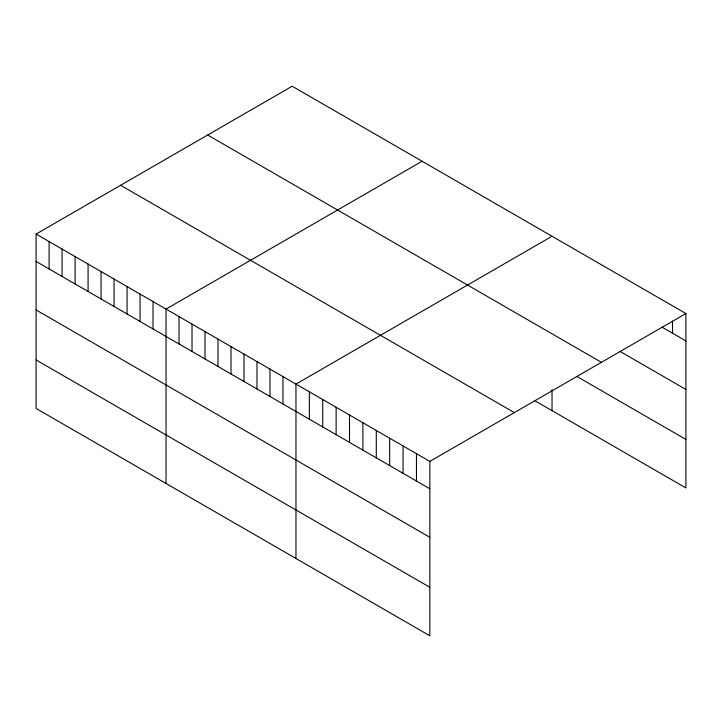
<?xml version="1.0" encoding="UTF-8"?>
<svg xmlns="http://www.w3.org/2000/svg" width="722" height="722" viewBox="0 0 722 722"><rect width="100%" height="100%" fill="white"/><g stroke="black" fill="none" stroke-linecap="round" stroke-linejoin="round"><path stroke-width="1.08" d="M36.1 234.063L429.834 461.385L429.834 635.775L36.1 408.453L36.1 234.063L292.166 86.225L685.9 313.547L685.9 487.937L534.397 400.466M422.099 161.241L166.033 309.079L166.033 483.469M552.032 236.256L295.966 384.095L295.966 558.485M429.834 461.385L685.9 313.547M661.993 327.129L685.9 340.928M619.918 351.352L685.9 389.447M207.665 135.014L601.399 362.327M576.896 376.487L685.9 439.427M120.601 185.274L514.335 412.596M36.1 261.454L429.834 488.767M36.1 309.964L429.834 537.285M36.1 359.944L429.834 587.266M672.516 321.155L672.516 333.203M552.032 389.7L552.032 410.647M416.45 453.651L416.45 481.042M403.057 445.925L403.057 473.316M389.672 438.2L389.672 465.582M376.288 430.465L376.288 457.856M362.895 422.74L362.895 450.122M349.511 415.006L349.511 442.396M336.127 407.28L336.127 434.671M322.734 399.555L322.734 426.937M309.35 391.82L309.35 419.211M282.97 376.595L282.97 403.977M269.974 369.086L269.974 396.477M256.987 361.587L256.987 388.977M243.991 354.087L243.991 381.478M230.995 346.587L230.995 373.978M218.008 339.087L218.008 366.469M205.012 331.578L205.012 358.969M192.016 324.079L192.016 351.47M179.029 316.579L179.029 343.97M153.037 301.579L153.037 328.961M140.05 294.071L140.05 321.461M127.054 286.571L127.054 313.962M114.058 279.071L114.058 306.462M101.062 271.571L101.062 298.962M88.075 264.072L88.075 291.453M75.079 256.563L75.079 283.954M62.083 249.063L62.083 276.454M49.096 241.563L49.096 268.954"/></g></svg>
